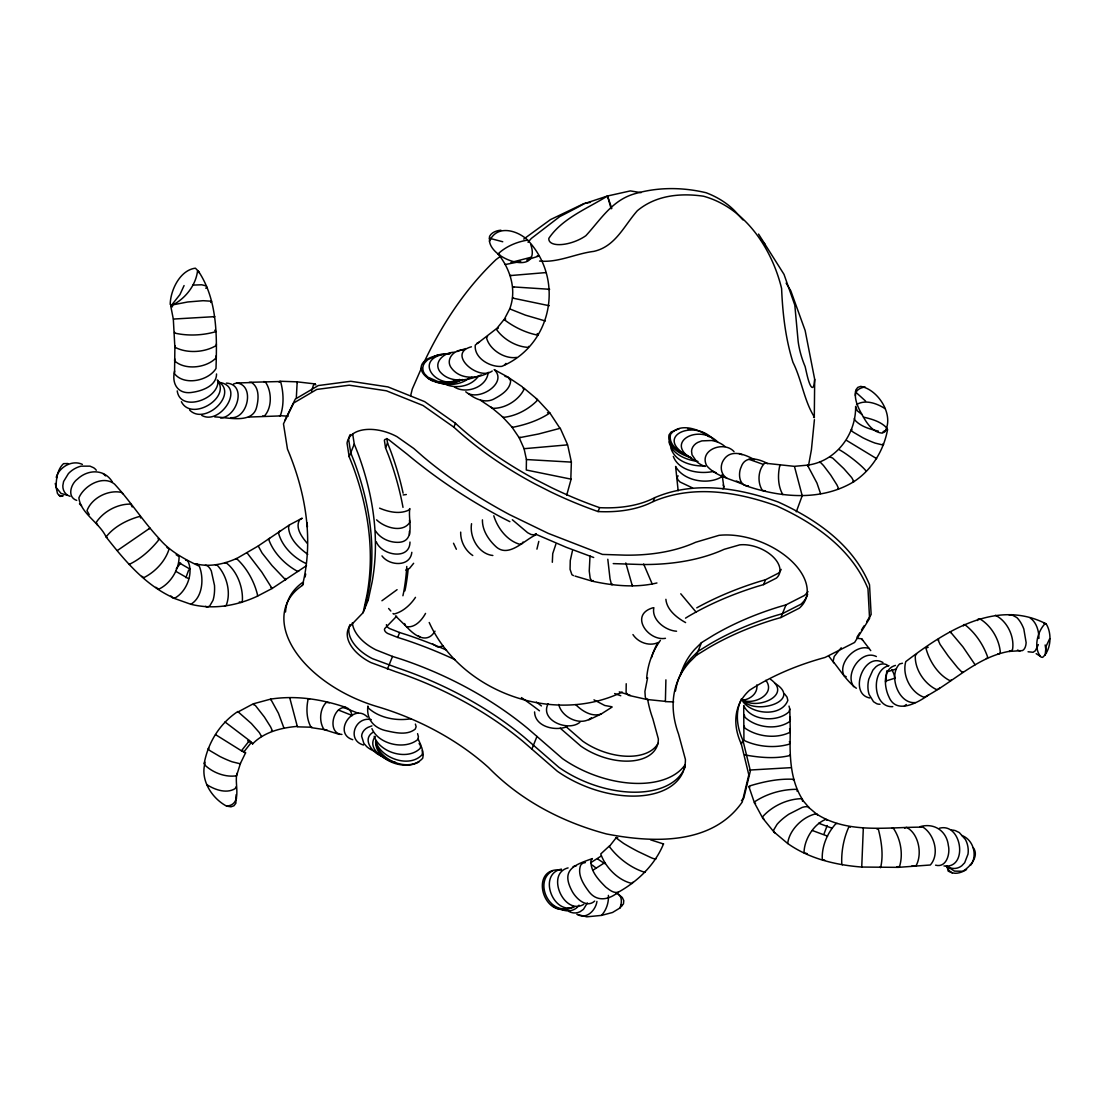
<?xml version="1.0" encoding="UTF-8"?>
<svg xmlns="http://www.w3.org/2000/svg" width="1105" height="1105" viewBox="0 0 1105 1105"><rect width="100%" height="100%" fill="white"/><g stroke="black" fill="none" stroke-linecap="round" stroke-linejoin="round"><path stroke-width="1.5" d="M460.688 532.113C460.398 541.215 465.15 550.483 472.774 555.511M608.399 895.368C608.855 902.592 606.396 910.037 601.493 915.396L586.796 916.832L576.851 914.332M813.542 417.138L814.288 417.718L814.689 379.36L805.144 330.519L790.793 290.808L786.138 283.101M210.696 302.508L211.621 301.237L203.127 300.698L187.684 301.983L171.841 305.049L170.198 304.358C170.446 290.256 179.991 270.103 195.392 268.184L198.541 271.388C217.478 299.98 217.05 335.533 216 368.49C208.362 381.018 184.148 385.935 174.535 373.752L174.908 345.755M216.539 373.96C216.608 385.59 202.698 390.742 193.03 392.22C178.9 394.996 171.275 384.83 174.59 371.045M375.686 531.146C380.7 538.812 390.217 542.817 399.209 542.306C416.184 540.939 407.593 519.35 409.872 508.562L408.836 510.054C399.734 514.516 388.532 511.974 379.609 508.162M789.785 709.023L790.268 730.764L790.075 742.961L789.246 744.176C774.95 748.334 758.196 746.911 744.673 740.723L743.927 739.397L743.706 705.543C750.516 720.971 777.257 722.739 788.956 711.827L789.785 709.023L789.025 706.095M1043.714 623.068L1046.131 623.869L1044.446 624.339C1037.194 632.461 1033.216 648.373 1041.062 657.116L1042.609 657.378C1051.269 649.906 1052.084 633.137 1046.131 623.869C996.323 598.137 944.706 631.715 905.782 661.619C901.832 675.114 910.824 692.794 924.194 697.296C953.201 682.614 977.511 656.066 1011.158 651.052L1012.553 649.478C1014.652 636.646 1007.208 620.996 995.398 615.292M465.757 391.805C477.857 402.538 508.618 382.91 494.17 369.595L507.858 377.067L522.278 386.764L523.894 389.637C518.273 400.604 504.805 408.753 492.457 408.311L491.09 407.206L502.374 416.682L511.877 426.972L519.184 437.746L524.074 448.699L526.436 459.542L526.284 470.012L571.133 479.156L566.658 495.33M297.438 726.372C281.996 727.642 264.288 731.772 252.644 743.858L247.713 740.737M174.701 358.849L174.645 360.948C185.253 370.479 206.469 368.006 216.097 357.868L216.152 355.769M216.331 344.056L216.29 345.478C204.687 352.592 186.869 353.683 174.866 347.191L173.319 319.096L170.709 305.85C184.369 299.911 195.834 285.822 197.533 270.863M296.32 397.855L297.19 381.847L315.118 383.932L315.823 384.927M270.656 699.686L270.684 699.106C295.947 695.211 321.735 699.175 345.768 707.38C349.553 708.305 351.487 712.145 352.039 715.722M807.451 465.716L807.465 465.15C836.002 461.448 856.071 434.417 855.629 406.405L857.245 410.756L862.011 414.555C866.223 422.317 871.969 431.82 881.555 433.077L884.635 432.083C894.677 415.715 878.641 389.747 860.74 386.363L857.77 387.399L855.878 389.885C853.806 398.463 857.798 407.22 862.011 414.555M665.901 679.851L665.39 701.62L673.691 701.91M237.741 712.103L253.197 703.844L270.684 699.106L278.446 713.264L283.778 727.615M261.581 736.593L259.316 732.56L251.415 723.554L237.782 711.551C219.964 723.305 208.085 742.436 204.232 763.32L204.536 764.757C212.602 772.63 225.323 777.547 236.539 775.793L240.476 763.293L245.572 752.85L243.307 751.193M830.104 457.125L832.604 457.995L843.778 468.575L851.679 477.581L853.944 481.614C821.416 501.394 780.6 497.678 745.958 485.799C733.14 479.28 716.385 477.084 706.675 465.688C698.567 449.79 724.203 440.37 734.038 451.655M665.887 599.311C666.798 609.836 676.882 617.778 685.611 622.585M174.645 332.315L174.576 333.047C187.919 336.155 202.892 335.464 216.014 331.611L214.715 330.229M802.451 801.208L802.589 799.633C791.857 782.851 790.02 762.395 790.075 742.961L789.343 741.621M814.413 419.693L811.415 449.749L808.377 466.365M204.895 763.624C200.309 780.323 212.036 798.376 226.553 806.098C243.183 804.744 233.887 783.707 237.05 773.32M590.015 555.967L589.241 570.981L590.194 578.329L592.045 581.133C613.247 585.774 635.637 588.081 656.936 582.97M185.64 560.207L187.657 560.718C194.162 572.832 186.469 592.183 174.452 598.261C145.819 585.816 124.989 561.009 106.108 536.947C99.602 522.831 80.637 513.3 78.883 497.885C84.021 485.661 102.917 474.708 114.506 484.059C130.473 501.325 143.111 521.339 159.134 538.563C169.811 551.409 184.853 559.337 199.301 566.202C204.107 578.177 202.809 597.211 190.861 604.269L172.421 597.75L170.916 595.982M814.689 379.36L814.164 384.181A32.943 4.931 83.3 0 1 806.912 374.374L805.131 366.57A32.943 10.553 72.8 0 1 798.128 341.196L794.813 305.104L784.011 274.372L758.541 234.067M928.545 694.99C917.937 702.656 896.196 714.921 888.89 696.785C884.193 687.172 882.412 668.801 895.464 665.417M488.203 372.413C486.863 387.151 466.144 394.582 454.39 386.985M536.92 549.144L538.798 541.409M471.559 523.701C469.266 537.085 478.589 554.047 492.858 555.484M155.819 587.266L158.733 589.186C170.488 583.716 179.162 569.614 179.093 556.671L176.178 554.751M663.456 843.764L663.497 843.958C654.851 864.953 637.889 881.307 618.275 892.218C613.51 893.572 609.311 889.718 605.775 887.094C598.675 879.994 589.96 870.92 591.037 860.132L592.391 858.585C574.655 864.856 560.815 869.483 571.63 890.312C575.401 898.02 586.299 908.78 594.697 901.072M375.672 740.875C374.623 760.185 404.029 771.11 419.085 761.787M962.842 671.881L961.778 671.964L957.648 667.752L948.27 656.121L940.065 644.381L937.855 639.436L938.808 639.947M626.217 683.733L626.093 692.628L628.593 695.349L646.798 699.465L665.514 701.385M863.323 827.907L861.734 867.052L898.241 867.356L930.327 864.994C939.872 854.358 934.471 834.468 922.993 827.162C887.467 826.913 847.977 834.358 816.194 813.777C802.879 816.498 789.274 829.883 787.685 843.502C809.274 858.751 835.712 865.008 861.734 867.052M253.086 704.438L255.324 705.418L264.413 717.048L270.628 726.91L272.327 730.681L271.443 730.944M819.413 462.484L820.297 462.221L823.515 465.55L830.739 475.109L836.955 484.957L838.654 488.741L837.77 488.99M902.454 663.249L899.581 663.967C888.047 675.252 898.489 704.368 915.368 702.573M363.144 612.626L366.957 594.973A552.666 324.842 21.9 0 0 352.744 465.688L349.166 456.697L347.039 443.202A37.239 21.893 21.9 0 1 396.957 436.655L413.809 448.506L423.56 457.056A333.268 195.889 21.9 0 0 509.543 514.626L548.232 533.37L602.474 554.42L624.712 555.138A187.878 110.431 21.9 0 0 695.611 542.279L719.01 535.345A62.377 36.658 21.9 0 1 790.158 559.752A62.377 36.658 21.9 0 1 799.329 608.151L780.904 617.529L773.611 619.643A497.526 292.438 21.9 0 0 708.305 647.958L696.399 655.293L689.603 662.075A178.195 104.74 21.9 0 0 678.539 734.024L685.404 759.411A85.472 50.236 21.9 0 1 642.019 795.711A85.472 50.236 21.9 0 1 557.376 771.276L522.914 741.345A248.335 145.971 21.9 0 0 395.908 671.785L370.879 662.558A39.117 22.998 21.9 0 1 349.07 627.212L363.144 612.626L368.241 599.946L372.054 582.307A552.666 324.842 21.9 0 0 357.827 453.022L354.263 444.017L352.661 433.906M364.705 608.717L368.518 591.078A552.666 324.842 21.9 0 0 354.304 461.793L350.727 452.801L348.614 439.307A37.239 21.893 21.9 0 1 350.216 434.555M402.911 595.761L403.615 592.487A585.995 344.442 21.9 0 0 406.778 566.464M404.872 590.885L405.576 587.611A585.995 344.442 21.9 0 0 408.077 569.821M963.408 625.886L963.684 624.657L964.762 624.587C975.245 632.668 983.312 644.629 987.663 657.102L987.387 658.318L986.309 658.4M411.834 552.32C410.135 567.279 389.195 565.94 381.985 555.898M410.673 395.576L412.289 389.029L421.751 367.399M596.949 901.404C595.816 909.94 586.852 919.54 577.874 914.705M184.079 285.56L179.935 294.593L171.703 304.994M509.709 308.889C516.947 290.062 510.372 269.04 498.065 253.915C505.814 246.456 517.057 241.76 527.665 240.103C564.973 279.606 552.113 345.174 501.822 366.363C490.192 367.454 473.852 358.006 475.274 345.092L496.891 328.351L504.419 319.083L509.709 308.889L525.441 315.146L545.345 320.975M311.527 391.101L313.35 385.424L315.118 383.932M572.445 550.76L570.263 560.567L570.07 569.324L571.907 574.697L573.454 575.608M863.488 417.124C871.942 419.113 881.279 421.668 887.191 428.422L887.508 429.845C883.641 450.743 871.762 469.86 853.944 481.614L853.088 481.324M885.796 681.978L886.79 670.832M140.639 517.983L140.114 516.297C127.545 519.682 113.995 526.533 106.108 536.947L106.964 537.444M185.902 577.666L188.651 570.083M797.05 791.208L797.409 790.034L796.304 789.315C781.912 789.384 766.815 793.694 754.812 801.664L754.453 802.824L762.699 818.101L773.804 831.83L787.685 843.502M827.203 825.504L824.123 833.64M647.613 677.724L644.919 691.468L645.292 696.965L645.928 698.65L647.848 699.327M653.856 607.667C651.259 619.739 665.403 630.596 676.564 631.217M1038.355 644.629L1035.316 650.748L1033.106 652.282L1028.051 651.77M722.131 474.708L721.275 477.07C707.656 485.205 683.277 480.827 675.611 466.448L678.166 490.8M796.291 511.822L802.092 496.021M601.493 915.396L612.529 912.481L619.836 908.061C622.156 903.117 622.557 894.484 615.761 893.199M349.166 456.697L354.263 444.017M302.439 585.401A486.96 286.223 21.9 0 0 287.452 449.058L283.474 423.85L293.737 402.98L316.748 389.443L349.194 385.189L386.418 390.811L423.063 405.521L453.879 427.193A267.534 157.255 21.9 0 0 534.765 483.81L550.11 491.615A267.534 157.255 21.9 0 0 598.067 511.56A122.158 71.811 21.9 0 0 653.152 501.56C693.015 484.487 737.173 491.794 776.705 505.938C814.786 523.259 851.527 548.674 867.964 588.661L869.566 618.427L854.607 642.447L825.104 657.434A431.82 253.819 21.9 0 0 749.646 690.155A112.461 66.107 21.9 0 0 741.345 744.148L748.817 774.798L742.242 802.023C712.076 845.449 652.641 842.935 606.424 833.944C562.224 822.092 520.745 800.503 488.576 767.574A182.601 107.337 21.9 0 0 377.247 706.62A105.569 62.046 21.9 0 1 293.502 648.594A105.569 62.046 21.9 0 1 302.439 585.401L303.488 582.805M402.994 507.375A585.995 344.442 21.9 0 0 388.546 455.412L385.562 447.898L387.524 443.022L386.805 438.492M453.879 427.193L455.44 423.298L424.638 401.626L387.979 386.916L350.755 381.28L318.309 385.548L295.311 399.085L285.049 419.955M396.64 616.231L384.72 628.593A5.415 3.177 21.9 0 0 387.745 633.483L397.69 637.419L399.651 632.543L407.151 634.919A281.664 165.557 21.9 0 1 446.517 650.085M387.427 669.119L392.524 656.439L401.005 659.119A248.335 145.971 21.9 0 1 528.01 728.665L562.459 758.596A85.472 50.236 21.9 0 0 685.155 764.729M598.067 511.56L599.642 507.665A122.158 71.811 21.9 0 0 654.726 497.664C694.575 480.592 738.734 487.885 778.279 502.043C816.36 519.364 853.088 544.779 869.524 584.766L871.141 614.532L866.734 621.59M531.878 749.107L536.975 736.441M653.152 501.56L654.726 497.664M696.399 655.293L701.495 642.627L713.402 635.278A497.526 292.438 21.9 0 1 778.707 606.976L786 604.849L804.426 595.485A62.377 36.658 21.9 0 0 808.017 591.589M685.514 618.151L688.263 616.452A530.856 312.024 21.9 0 1 757.933 586.244L763.583 584.614L765.544 579.738L778.348 573.219A28.468 16.727 21.9 0 0 781.166 569.393M780.904 617.529L786 604.849M741.345 744.148L742.905 740.253A112.461 66.107 21.9 0 1 741.579 698.678M555.884 544.185L552.735 553.605L552.32 562.279M837.203 823.501L835.753 823.847C827.162 833.184 821.554 846.844 822.3 859.58L824.703 860.146M882.826 432.663L883.296 431.53L887.508 429.845M587.349 903.006L583.454 909.318L580.111 911.708A16.354 13.84 79.7 0 1 568.578 911.335M423.105 364.319C441.088 325.616 464.998 289.04 496.062 259.565L500.22 256.484M307.162 543.246C302.024 537.127 294.745 527.707 299.745 519.626L302.231 518.217L289.551 524.861L288.543 527.126C289.123 538.812 298.806 547.887 307.756 554.323M530.745 244.454C541.547 276.25 492.112 260.449 489.501 241.291C496.642 224.467 517.043 230.02 527.665 240.103M528.743 346.348L528.273 347.371C516.256 346.887 503.272 339.207 496.421 329.373L498.424 327.992M616.328 837.535L609.311 846.527C617.971 858.102 631.038 868.088 644.878 872.342L645.279 871.5M482.429 519.861C482.194 529.944 488.134 539.157 495.164 545.925C507.941 558.937 523.77 540.442 535.552 535L536.215 533.646M236.097 786.774L235.213 788.569C226.442 794.039 214.688 789.73 206.704 784.55M678.083 475.799L677.158 477.595L677.835 479.708L680.045 482.015L692.6 487.954M722.932 488.893L723.858 487.098L722.339 476.269M413.643 563.288L409.499 568.398L405.797 570.097M415.48 597.349C410.48 604.932 402.634 612.087 393.642 614.118L393.035 613.524M425.536 613.413C421.875 620.085 414.831 628.234 406.433 626.604L395.466 615.899M977.276 620.527L978.146 619.076L979.734 618.8C991.088 625.458 999.196 639.16 1000.315 652.212L999.459 653.663L997.87 653.939M857.052 637.129L859.69 632.889M861.458 630.071L864.096 625.831M176.261 568.854L180.612 563.039M612.432 584.117L611.977 584.821L611.397 584.144L610.043 578.91L607.805 559.268M827.175 820.324L825.96 819.316C813.57 824.081 804.164 839.634 804.026 852.784L807.161 853.626M487.526 336.473L486.559 337.923C489.543 349.691 504.736 359.387 516.684 357.398M820.573 493.645L816.954 483.051L807.465 465.15L794.302 466.338L764.701 463.161C757.961 469.818 757.229 482.609 762.395 490.413L765.378 490.841M632.889 882.232L632.06 883.448C618.192 880.478 605.319 867.245 600.761 853.944L609.725 845.684M951.17 679.879L950.452 680.901C938.297 675.169 929.25 661.052 925.949 648.138L928.186 647.24M523.038 542.03L521.836 543.729L519.723 544.282C506.974 540.594 497.582 528.08 493.783 515.773M548.135 703.733C539.406 720.225 568.136 732.159 579.918 722.256M375.203 736.524C366.1 748.872 384.72 760.406 395.438 762.367M435.011 631.162C426.972 644.629 414.416 635.527 406.433 626.604M205.82 288.281L206.787 286.996M1049.709 638.662L1045.993 646.48L1045.164 655.293M877.039 829.151L878.295 829.012C881.514 841.333 883.586 855.339 880.602 867.715L879.925 867.121M204.232 763.32L205.047 762.27M279.151 382.137L279.855 381.239L297.19 381.847L297.259 382.772M215.503 734.604L241.429 750.792L249.454 740.571L224.978 721.952M241.429 750.792L243.763 752.063L251.401 742.339L249.454 740.571M579.006 905.175C575.277 911.045 567.058 912.385 561.147 909.139M345.768 707.38C332.315 706.468 327.121 733.665 341.928 734.438M478.078 376.625C470.979 386.267 456.835 388.932 446.033 384.595M528.038 242.285L531.298 238.459L559.779 216.58A348.987 25.387 -21.5 0 0 584.213 203.721L607.515 195.999L630.375 190.903L641.038 192.657M504.35 365.258L505.952 363.407M755.558 803.556L754.453 802.824L748.9 786.622L749.452 786C763.61 781.663 778.956 778.417 793.735 779.301L793.183 779.937M916.611 654.091L915.313 655.527C914.581 669.105 924.263 683.636 936.363 689.52L938.407 689.271L939.706 687.849M741.455 800.614L743.803 798.128L750.378 770.889L742.905 740.253M365.893 602.377L368.241 599.946M701.495 642.627L694.7 649.395A178.195 104.74 21.9 0 0 680.542 675.003M841.223 647.792L834.192 656.494L833.087 661.494C840.449 670.583 846.9 681.288 856.361 688.263M471.434 346.804C446.116 353.255 478.258 381.501 492.236 371.018M381.929 600.761L397.082 589.683M149.216 528.77L149.976 528.107L117.365 550.525M558.729 704.465C561.63 717.407 580.484 726.634 591.41 717.822M235.724 559.075L257.852 546.215L289.551 524.861M190.861 604.269C213.072 609.836 236.456 605.844 257.023 596.369L257.727 595.816C254.633 582.031 246.954 567.97 236.429 558.508C223.666 564.365 209.177 567.252 195.336 563.757L197.464 564.31M904.456 705.957L906.293 704.507M367.454 717.076C352.992 702.255 332.329 733.361 352.744 739.701M523.742 239.067L550.497 219.591L584.103 203.513M619.836 908.061L623.469 903.849L623.773 900.63L622.281 897.495L618.441 894.359M583.799 904.346C564.116 916.031 545.221 873.641 568.081 867.895M856.527 404.61C865.284 399.14 877.052 403.449 885.022 408.615M257.023 596.369L272.092 588.495L306.527 565.649M469.142 378.172C460.384 385.01 447.926 386.17 437.704 382.137M373.103 732.228C360.948 739.59 373.67 754.494 383.532 756.69M652.986 607.778C628.842 614.753 648.221 641.494 665.459 638.317M588.937 719.825L601.161 714.023L612.198 706.993M590.65 862.729L601.023 856.126M592.832 870.27L604.684 862.715M573.094 906.432C567.045 911.68 557.832 910.175 552.155 905.119M552.776 870.74C534.944 879.884 546.45 910.05 565.194 908.849M224.633 563.357L225.862 562.597C237.161 570.871 243.501 587.929 242.299 601.783L241.07 602.529L239.315 601.935M312.011 727.228L297.425 726.841L289.786 697.959M780.406 465.523L779.716 465.937C777.644 475.122 777.948 486.545 782.865 494.626M280.711 530.635L279.137 531.519L278.626 533.48C282.397 546.837 293.847 557.887 306.265 563.619M63.303 495.786L60.14 496.421L57.488 493.534L55.25 483.479M611.797 208.541L607.515 195.999C587.473 208.5 562.21 218.348 548.84 238.349A23.509 9.917 -20.4 0 0 561.395 244.564A23.509 9.917 -20.4 0 0 585.871 235.696C600.264 220.102 611.645 200.848 633.538 194.121C657.185 186.966 682.13 187.063 706.067 192.726A52.101 30.622 21.9 0 1 737.726 214.218L742.933 219.895M593.178 580.539L592.045 581.133L575.001 576.064M224.508 606.231L226.194 605.374C231.304 592.473 226.76 575.484 217.464 565.47L215.461 564.917M763.583 584.614L776.401 578.095A28.468 16.727 21.9 0 0 772.202 556.008A28.468 16.727 21.9 0 0 739.728 544.862L724.107 549.337A221.207 130.031 21.9 0 1 640.624 564.489L613.234 563.605M269.592 538.356L268.556 538.867C273.073 552.541 285.173 564.738 297.811 571.492L298.847 570.981M618.275 892.218C607.764 900.658 595.664 901.998 587.832 890.119C582.763 883.171 577.183 873.779 580.747 865.022L582.694 863.198L585.388 862.577M966.571 869.511C960.411 873.475 950.341 876.403 947.275 867.08M476.877 343.254L479.404 342.149M481.2 374.927C468.354 380.631 449.915 383.877 439.79 371.473C432.967 361.722 444.984 352.053 454.445 352.26M520.206 437.331L519.184 437.746L538.522 434.003L560.263 428.27L567.639 444.818L571.368 462.014L570.815 479.128M904.594 828.156L906.542 827.369C918.808 833.598 922.564 854.137 916.045 865.74L911.874 865.989M467.47 379.112L471.987 377.302M214.729 416.916C227.368 417.165 252.52 424.486 256.636 407.137C258.68 399.14 259.551 387.565 251.581 382.551L236.719 382.979L233.528 383.974M462.622 379.512C434.831 392.261 410.052 355.755 450.481 353.49M545.842 272.59L510.192 275.587L511.284 275.546M371.902 725.875L367.799 727.435A9.503 7.348 -36 0 0 361.625 736.192L363.849 743.375L366.75 746.649A37.404 28.896 -36 0 0 375.203 751.455M460.992 379.954C435.992 394.789 396.861 362.537 441.475 354.512M658.442 642.406C649.602 646.715 638.165 642.613 632.944 634.574M459.611 379.623L455.633 381.087A37.404 36.631 -0.9 0 1 437.58 381.418L427.815 377.123L424.679 373.973A9.503 9.31 -0.9 0 1 424.486 363.117L427.511 359.857L437.11 355.202A37.404 36.631 -0.9 0 1 449.196 354.028M459.583 379.457L448.147 382.523L435.826 381.833M489.032 372.44C477.388 378.905 460.605 379.858 451.696 368.393C444.804 360.133 453.658 349.456 463.078 350.023M566.976 726.689C555.304 731.399 534.958 726.869 534.571 711.924M173.43 319.055L214.784 316.638L213.486 316.679M456.89 351.542L465.647 348.586M601.161 714.023C591.866 717.283 582.059 711.026 575.677 704.603M622.198 692.062C553.384 725.419 460.688 692.227 429.21 622.488M443.354 646.094L437.635 646.964L432.621 643.966M887.384 671.757L895.603 669.216M885.423 681.136L894.801 678.221M765.544 579.738L759.895 581.368A530.856 312.024 21.9 0 0 696.772 607.847M511.063 262.438L531.422 257.175M526.436 459.542L571.064 462.097M220.544 417.994C237.244 417.082 247.23 384.278 226.373 383.104M679.354 428.657L671.108 432.014L668.995 434.983C666.854 447.484 681.384 454.984 691.523 457.857M258.308 546.091L262.065 552.997L272.065 565.622L285.629 579.863L285.573 578.481M573.136 866.569L576.313 865.781M520.676 261.512L505.261 264.523M561.423 869.124C537.734 873.972 552.638 914.816 574.061 907.205M888.986 665.652C870.381 669.796 872.826 708.029 892.771 706.634M569.407 907.854C542.403 919.111 528.756 866.044 561.492 870.063M585.194 203.168L590.471 202.353M939.388 828.253C961.999 822.051 968.643 869.29 943.974 865.947M411.184 718.72C396.695 721.192 379.678 718.167 368.531 708.195L367.868 706.067C366.183 719.493 374.153 728.25 386.64 730.833C395.797 732.85 407.331 735.516 415.273 729.065L416.129 726.717L415.383 724.079M713.139 471.49C699.299 474.39 678.857 471.089 673.304 456.406M524.074 448.699L567.321 444.887M1011.158 651.052L1009.155 651.411L1022.401 650.596A16.354 8.039 73.4 0 0 1026.144 642.696L1023.824 629.007A20.926 10.277 73.4 0 0 1016.807 617.543L1011.489 614.656L1009.183 615.029M741.731 700.239C749.591 699.921 758.21 693.581 756.759 684.962M535.552 535L531.146 534.53L527.693 532.748L512.333 519.751M327.025 730.004L311.32 727.642C306.403 719.562 306.099 708.139 308.171 698.954L309.635 699.12M157.987 538.757L159.272 539.24C151.233 549.42 140.846 558.895 129.105 564.434L128.967 563.743M403.173 494.957L406.336 494.515M549.268 305.726L512.485 298.06L513.618 298.336M537.058 256.07L538.66 256.111L527.002 259.841L527.278 261.111M192.919 285.104L201.649 284.772L206.386 285.933M547.472 412.731L549.862 412.966L559.876 428.174M857.038 638.303L861.638 638.773L870.754 650.638M1037.788 638.4L1038.949 638.317C1038.852 630.9 1036.614 622.543 1030.274 618.068M249.219 382.316L280.573 381.515C283.626 392.385 284.178 405.3 280.256 415.922L248.487 417.068M749.701 770.047L790.779 767.671M865.187 387.082C860.712 387.399 854.897 390.355 855.38 395.562M705.059 465.965C692.213 466.476 674.906 461.793 670.873 448.064M500.869 230.199C496.504 230.627 491.725 232.23 489.556 236.346L489.501 241.291M505.689 319.041L504.294 319.677C514.06 327.177 526.035 332.95 538.135 335.216L537.223 333.53M371.308 719.645C355.133 715.957 346.307 740.295 363.517 745.019M548.121 289.427L549.627 289.289L512.651 286.872L513.784 287.065M920.134 826.651C934.36 822.548 946.709 831.126 948.339 845.449C950.369 853.668 946.474 868.088 935.576 865.174M748.417 485.813C738.983 486.352 737.96 473.437 741.179 467.001C745.129 454.749 759.218 458.989 767.685 463.603M499.612 254.454L498.065 253.915M630.416 695.39L619.283 691.882M288.17 416.198L279.537 415.632M539.558 261.056C558.301 262.88 575.47 253.625 593.772 251.388C615.513 246.553 624.035 225.71 637.364 210.71C655.956 195.198 680.418 192.878 703.484 196.207C745.005 207.643 771.939 248.542 781.594 288.474C782.644 313.433 785.448 338.434 792.976 362.371C801.816 379.996 804.012 400.687 814.426 417.096M219.591 382.427C246.014 386.598 220.075 425.922 201.718 415.37M236.719 382.979C255.227 384.996 247.796 419.417 230.655 417.649M611.424 706.675L604.794 705.501L593.965 699.852M166.965 547.528L169.12 548.854C165.46 561.091 155.266 571.879 143.94 577.597L141.799 576.271M754.494 459.68C745.226 454.597 730.764 448.45 723.582 460.025C719.7 465.716 720.626 474.487 726.828 478.147M67.516 495.372L60.996 493.396L56.106 487.429C56.162 479.211 57.17 469.556 63.524 463.644L67.944 463.534M698.001 461.448C686.412 460.053 672.089 454.445 669.008 441.986M59.145 495.413L62.142 495.813M489.28 238.21L502.747 241.746M687.959 428.933L690.984 429.375M869.801 697.973C848.129 693.912 863.93 651.384 882.978 662.558M263.708 381.57L265.269 381.833C271.954 391.073 272.313 407.911 264.192 416.254L262.631 415.991M952.248 872.936L948.173 871.113L946.833 865.657M970.356 864.745L970.964 864.884C977.718 855.146 973.256 839.565 961.889 835.532M846.554 440.398L876.624 458.644L875.989 458.105M245.572 752.85L243.763 752.063M878.378 431.143C869.939 429.154 860.602 426.599 854.69 419.845L854.372 418.422M742.256 700.114C753.969 705.322 776.276 694.051 765.848 680.307M172.573 306.803L170.709 305.85M663.497 843.958L650.596 839.841M504.985 376.363L507.858 377.067L510.662 380.755C510.192 389.126 502.126 394.513 495.427 398.187C486.283 403.947 476.145 399.596 468.327 393.642M620.679 905.078L622.308 905.548M744.95 754.922C759.66 757.629 775.834 759.066 790.324 755.419L789.605 754.743M339.47 734.424L324.041 729.576C318.875 721.772 319.607 708.982 326.348 702.324L329.331 702.766M397.69 637.419L405.19 639.795A281.664 165.557 21.9 0 1 455.315 659.823M620.775 695.763L614.642 693.539M1040.067 656.108L1036.159 653.649M1017.498 650.113L1020.095 650.969M748.941 459.307L763.196 464.362M593.703 557.5L566.34 547.334L535.165 533.95M818.653 823.239L831.872 828.142M812.451 830.546L827.548 836.154M748.9 786.622L749.881 787.009M217.782 381.266C239.357 393.518 204.908 426.019 189.604 410.01M399.651 632.543L389.692 628.607A5.415 3.177 21.9 0 1 386.432 624.643M392.524 656.439L375.976 649.892A39.117 22.998 21.9 0 1 352.371 622.709M736.303 480.993L740.847 482.802M892.191 828.101L893.655 828.681C900.699 839.344 903.365 854.345 899.498 866.596L896.777 866.762M343.324 707.366L358.448 713.374M338.448 710.045L351.694 715.308M738.983 453.478L742.049 454.735M712.311 471.075L716.178 472.733M112.406 482.001C104.271 468.617 87.834 469.321 77.488 479.087C70.844 483.838 66.756 497.057 76.715 500.399M865.961 470.882C861.762 465.398 846.817 453.727 839.248 449.707M226.553 806.098L230.986 806.816L233.956 805.766L235.862 803.28L236.152 794.675M82.378 464.39C72.212 459.528 59.408 467.001 56.231 477.25L56.866 477.705M743.582 700.239C756.966 710.17 792.838 695.197 770.544 679.313M70.043 496.325L67.654 495.261A16.354 12.956 -36.1 0 1 62.833 485.62L63.593 481.504L68.441 473.548A20.926 16.561 -36.1 0 1 81.162 466.144L89.988 466.144L93.58 467.719A16.354 12.956 -36.1 0 1 96.287 470.247M774.619 683.139C803.998 700.957 754.425 715.985 742.546 699.976M696.841 461.268C660.238 444.997 697.241 421.958 717.711 441.959M691.233 457.663C649.892 438.063 694.147 416.792 714.272 440.439M688.07 455.992C679.63 452.359 668.069 445.066 670.528 434.362C679.796 422.138 698.995 429.127 709.203 436.848M946.35 865.989L950.189 867.867A16.354 14.116 79.4 0 0 961.709 865.837L964.665 862.756L968.021 854.11A20.926 18.053 79.4 0 0 965.452 839.551L959.333 832.59L955.507 830.698A16.354 14.116 79.4 0 0 951.488 830.09M509.888 521.671L501.836 517.582A366.611 215.489 21.9 0 1 407.248 454.252L388.808 439.762A3.301 1.948 21.9 0 0 384.374 440.343L385.562 447.898M869.331 648.538C856.085 643.649 837.701 662.682 843.958 675.583L846.237 676.743M597.598 858.944L604.891 863.709M427.911 378.269L432.304 380.769M178.886 562.694L190.253 569.255M175.612 571.202L188.596 578.688M876.376 656.55C861.334 648.966 844.344 674.009 853.751 686.716M888.31 665.804L886.238 664.519A9.503 7.528 -36.1 0 0 875.892 666.798L872.895 670.086L868.792 679.202A37.404 29.614 -36.1 0 0 869.096 694.465L873.516 701.716L876.624 703.65A9.503 7.528 -36.1 0 0 880.063 704.244M511.877 426.972L512.444 427.345C525.455 424.831 538.881 420.383 549.862 412.966L537.334 399.388L523.632 387.869M480.578 400.314L492.457 408.311M855.491 391.93L865.588 401.087M763.914 819.054L762.699 818.101L762.837 816.526C772.312 806.028 787.202 799.026 801.36 798.68L809.288 807.921L817.507 814.827L816.194 813.777M592.239 865.049L595.94 867.964M536.436 398.67L537.044 400.701C528.204 409.554 515.773 416.171 503.272 417.4L502.374 416.682M97.627 525.262L96.218 522.416C103.4 511.449 117.655 503.756 130.791 504.115L132.199 506.974M566.05 726.676L582.805 741.234A51.728 30.415 21.9 0 0 658.069 743.333M560.221 728.181L580.843 746.11A51.728 30.415 21.9 0 0 632.074 760.903A51.728 30.415 21.9 0 0 658.345 738.927L652.862 718.83A211.538 124.34 21.9 0 1 647.737 699.686M948.297 867.149L954.458 871.099L962.745 871.279C970.01 866.955 979.61 856.182 973.284 847.687M217.215 380.051C231.663 397.786 191.317 421.903 181.386 401.695M418.408 635.762L420.245 637.433M123.318 494.059L121.578 492.429C108.414 489.432 91.687 497.899 86.991 510.69L89.229 514.599M103.124 473.562L105.555 475.91M247.119 552.928L261.775 572.072L272.092 588.495L271.112 587.542M79.463 503.839L81.577 505.897M695.97 611.99L680.763 593.786M251.401 742.339L252.644 743.858M376.612 519.861C384.416 527.541 402.496 533.314 409.651 522.541L409.485 520.041M764.743 243.708L760.875 239.509M388.615 608.482L390.825 611.01M828.985 656.398L834.04 663M784.716 694.051L787.036 697.131L787.851 700.363C781.442 717.09 752.574 714.604 742.947 701.675M850.311 827.148L848.902 826.816C843.681 838.267 841.223 851.403 841.775 863.986L842.355 864.801M418.243 739.217L420.853 745.102L420.232 748.306C407.635 760.986 379.802 752.754 374.167 736.289M419.099 743.555L421.668 747.408L422.718 751.193L422.165 754.632C409.568 768.528 380.88 758.348 375.728 741.386M376.308 541.823C381.474 555.318 409.803 560.718 409.983 542.058M861.638 638.773L862.591 640.265M456.365 549.254L453.506 543.246M794.578 466.876L802.216 495.758M643.663 564.061L652.295 584.213M891.915 669.575L893.765 673.691A37.404 29.614 -36.1 0 1 894.788 678.525M198.541 271.388L199.135 272.811M387.524 443.022L390.507 450.536A585.995 344.442 21.9 0 1 403.09 493.162M975.093 664.754L962.966 646.908L950.217 631.701L950.549 632.599M789.55 728.803L790.268 730.764L789.426 732.56C775.779 739.01 757.146 736.704 744.867 728.085L744.135 726.123M723.195 484.985L723.858 487.098M404.637 623.538L405.176 625.389M789.647 716.786L790.379 719.286L789.523 721.634C776.76 730.405 756.11 727.725 744.963 717.269L744.245 714.769M607.515 195.999L611.12 208.707M417.579 733.651L418.422 736.773L417.69 739.604C404.762 750.323 378.38 744.245 371.929 728.623M422.193 750.696L423.27 754.632L422.732 758.196C410.024 772.616 381.004 761.235 376.142 744.024M625.803 562.942L632.378 586.009L632.267 585.263M1045.15 644.975L1046.38 653.4M946.875 866.306L946.999 867.301M236.346 797.617L236.456 798.763M307.079 522.748L307.439 527.002M409.375 531.408L409.541 534.627M217.947 380.327C219.591 399.167 180.184 412.869 177.228 390.894M205.281 565.332A9.503 4.669 73.4 0 1 211.317 570.967L214.508 585.484A37.404 18.384 73.4 0 1 212.989 600.374L209.688 606.037L207.657 606.921A9.503 4.669 73.4 0 1 205.53 606.369M617.792 837.783A9.503 1.188 26.5 0 0 616.217 838.032L623.524 843.35A37.404 4.641 26.5 0 0 638.138 851.554L651.508 857.867A9.503 1.188 26.5 0 0 655.776 858.571M809.288 807.921A9.503 3.702 -26.1 0 0 802.175 807.423L788.832 814.219A37.404 14.545 -26.1 0 0 777.077 824.33L773.693 829.966L773.804 831.83A9.503 3.702 -26.1 0 0 775.102 832.894M240.476 763.293A20.926 2.652 24.7 0 1 239.84 763.693L232.119 761.801A16.354 2.072 24.7 0 1 219.854 756.469L210.226 750.82A20.926 2.652 24.7 0 1 208.873 748.168M851.886 429.486A20.926 2.652 24.7 0 0 853.24 432.138L862.867 437.773A16.354 2.072 24.7 0 0 875.132 443.105L882.854 444.997A20.926 2.652 24.7 0 0 883.033 443.685M705.128 466.462A37.404 28.896 -36 0 1 696.675 461.655L692.02 454.818L691.55 451.199A9.503 7.348 -36 0 1 697.725 442.442L701.827 440.881L711.565 440.508A37.404 28.896 -36 0 1 724.977 446.517M675.473 690.984A178.195 104.74 21.9 0 1 691.178 658.179L697.973 651.398L709.88 644.049A497.526 292.438 21.9 0 1 775.171 615.747L782.478 613.62L800.904 604.255A62.377 36.658 21.9 0 0 807.658 594.283M521.422 697.587A281.664 165.557 21.9 0 1 539.461 710.819M646.674 678.235A211.538 124.34 21.9 0 1 660.403 640.361M285.532 611.977A105.569 62.046 21.9 0 1 302.59 582.487M305.698 574.02A486.96 286.223 21.9 0 1 305.063 577.031M599.642 507.665A267.534 157.255 21.9 0 1 551.671 487.719L536.326 479.915A267.534 157.255 21.9 0 1 455.44 423.298M350.009 624.546A39.117 22.998 21.9 0 0 372.454 658.663L397.469 667.89A248.335 145.971 21.9 0 1 524.474 737.436L558.937 767.381A85.472 50.236 21.9 0 0 683.277 770.82M685.211 766.539A85.472 50.236 21.9 0 1 683.995 769.439M651.536 657.544A211.538 124.34 21.9 0 1 657.682 642.889M536.381 702.089A281.664 165.557 21.9 0 1 541.422 705.943"/></g></svg>
